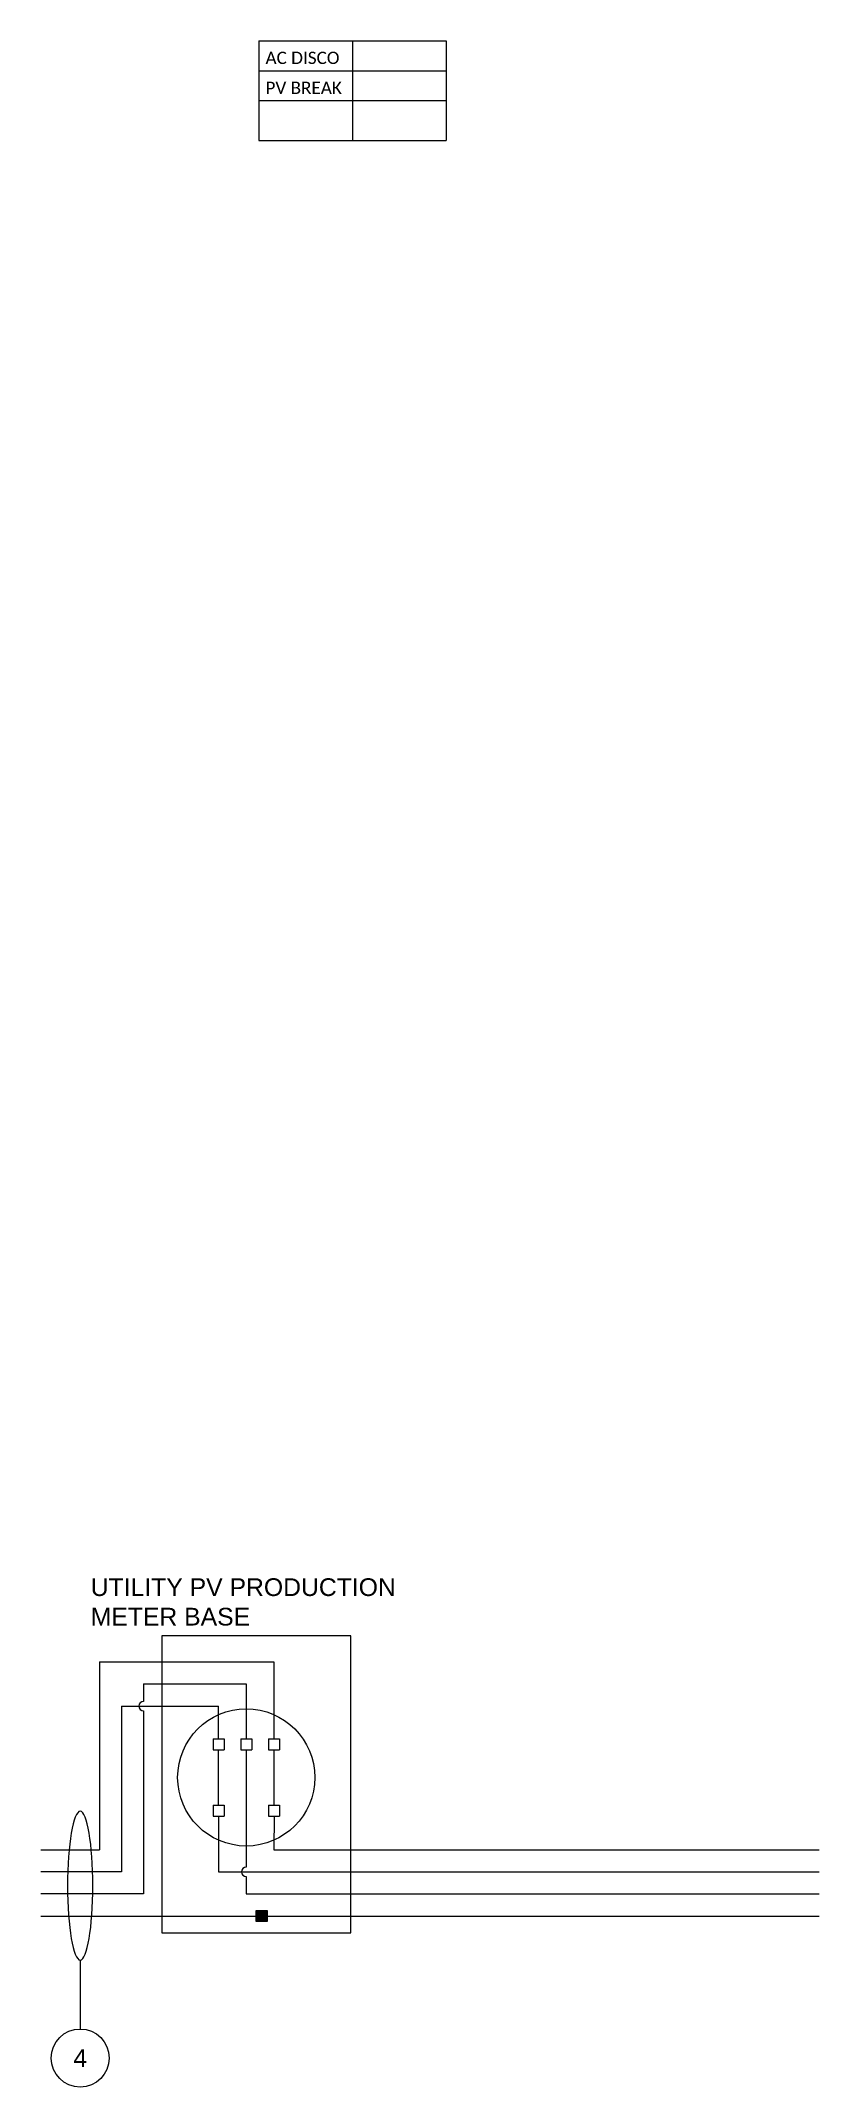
# Model space of a CAD drawing. Header units: inches. Extents: x 283.3 to 318.5, y 6.7 to 99.1.
import ezdxf

# ---------------------------------------------------------------- set-up
doc = ezdxf.new("R2010")
doc.units = ezdxf.units.IN
doc.header["$MEASUREMENT"] = 0
doc.layers.add('Ground', color=3, linetype='Continuous')
doc.layers.add('wirecallout', color=4, linetype='Continuous', lineweight=25)
doc.styles.get("Standard").update_dxf_attribs({"font": 'arial.ttf'})

# ---------------------------------------------------------------- blocks, each defined once
blk = doc.blocks.new('*T20')
at = {"color": 0, "linetype": 'ByBlock', "lineweight": -2, "transparency": 16777216}
for p, q in [((0, 0), (8.467, 0)), ((0, 0), (0, -4.497)), ((4.233, 0), (4.233, -4.497)), ((8.467, 0), (8.467, -4.497)), ((0, -1.348), (8.467, -1.348)), ((0, -2.697), (8.467, -2.697)), ((0, -4.497), (8.467, -4.497))]:
    blk.add_line(p, q, dxfattribs=at)
at = {"color": 0, "transparency": 16777216, "char_height": 0.55556, "width": 3.63333}
for s, insert, attachment_point in [('{\\fCalibri|b0|i0|c0;AC DISCO', (0.3, -1.048), 7), ('{\\fCalibri|b0|i0|c0;PV BREAK', (0.3, -2.397), 7), ('{\\fCalibri|b0|i0|c0;', (8.167, -1.048), 9), ('{\\fCalibri|b0|i0|c0;', (4.533, -2.397), 7)]:
    blk.add_mtext(s, dxfattribs=dict(at, insert=insert, attachment_point=attachment_point))
blk = doc.blocks.new('*U19')
h = blk.add_hatch(color=256)
h.dxf.hatch_style = 1
h.paths.add_polyline_path([(10.215, 0.248), (9.719, 0.248), (9.719, 0), (10.215, 0)])
h.paths.add_polyline_path([(10.215, 0), (9.719, 0), (9.719, -0.248), (10.215, -0.248)])
for p, q in [((2.641, 11.488), (10.527, 11.488)), ((2.641, 11.488), (2.641, 3)), ((10.527, 11.488), (10.527, 8.016)), ((4.641, 10.488), (4.641, 9.703)), ((4.641, 10.488), (9.273, 10.488)), ((9.273, 10.488), (9.273, 8.016)), ((3.641, 9.488), (3.641, 2)), ((3.641, 9.488), (8.027, 9.488)), ((4.641, 9.273), (4.641, 1)), ((8.027, 8.016), (8.027, 9.488)), ((7.777, 8.016), (7.777, 7.516)), ((7.777, 8.016), (8.277, 8.016)), ((7.777, 7.516), (8.277, 7.516)), ((8.027, 5.016), (8.027, 7.516)), ((8.277, 8.016), (8.277, 7.516)), ((9.024, 8.016), (9.024, 7.516)), ((9.024, 8.016), (9.524, 8.016)), ((9.024, 7.516), (9.524, 7.516)), ((9.273, 7.516), (9.273, 4.222)), ((9.524, 8.016), (9.524, 7.516)), ((10.277, 8.016), (10.277, 7.516)), ((10.277, 8.016), (10.777, 8.016)), ((10.277, 7.516), (10.777, 7.516)), ((10.527, 7.516), (10.527, 7.004)), ((10.527, 7.516), (10.527, 5.016)), ((10.777, 8.016), (10.777, 7.516)), ((7.777, 5.016), (7.777, 4.516)), ((7.777, 5.016), (8.277, 5.016)), ((8.277, 5.016), (8.277, 4.516)), ((10.277, 5.016), (10.277, 4.516)), ((10.277, 5.016), (10.777, 5.016)), ((10.777, 5.016), (10.777, 4.516)), ((7.777, 4.516), (8.277, 4.516)), ((9.273, 4.222), (9.273, 2.215)), ((10.277, 4.516), (10.777, 4.516)), ((0, 3), (2.641, 3)), ((3.641, 2), (0, 2)), ((4.641, 1), (0, 1)), ((1.775, -1.99), (1.775, -5.101))]:
    blk.add_line(p, q)
for points in [[(5.46, -0.753), (14.004, -0.753), (14.004, 12.663), (5.46, 12.663)], [(9.719, 0.248), (10.215, 0.248), (10.215, -0.248), (9.719, -0.248)]]:
    blk.add_lwpolyline(points, close=True)
for points in [[(8.027, 4.516), (8.027, 2), (35.153, 2)], [(10.533, 4.516), (10.523, 3), (35.153, 3)], [(9.273, 1.785), (9.273, 1), (35.153, 1)]]:
    blk.add_lwpolyline(points)
for centre, radius in [((9.277, 6.266), 3.1), ((1.775, -6.412), 1.311)]:
    blk.add_circle(centre, radius)
for centre in [(4.641, 9.488), (9.273, 2)]:
    blk.add_arc(centre, 0.215, 90, 270)
at = {"layer": 'Ground'}
blk.add_lwpolyline([(0, 0), (35.153, 0)], dxfattribs=at)
at = {"layer": 'wirecallout', "color": 7, "extrusion": (0, 0, -1)}
blk.add_ellipse((1.775, 1.374), major_axis=(0, 3.364), ratio=0.169711, dxfattribs=at)
blk.add_blockref('*T20', (9.846, 84.719))
at = {"char_height": 0.8}
for s, width, heights, insert, attachment_point in [('\\A1;\\pxql;UTILITY PV PRODUCTION\\PMETER BASE', 14.51791, [5.98], (2.249, 13.118), 7), ('4', 15.64005, [0], (1.775, -6.412), 5)]:
    blk.add_mtext_dynamic_manual_height_columns(s, width=width, gutter_width=1, heights=heights, dxfattribs=dict(at, insert=insert, attachment_point=attachment_point))

msp = doc.modelspace()

# ---------------------------------------------------------------- block references
at = {"ltscale": 15}
msp.add_blockref('*U19', (283.342, 14.406), dxfattribs=at)

doc.saveas('drawing.dxf')
